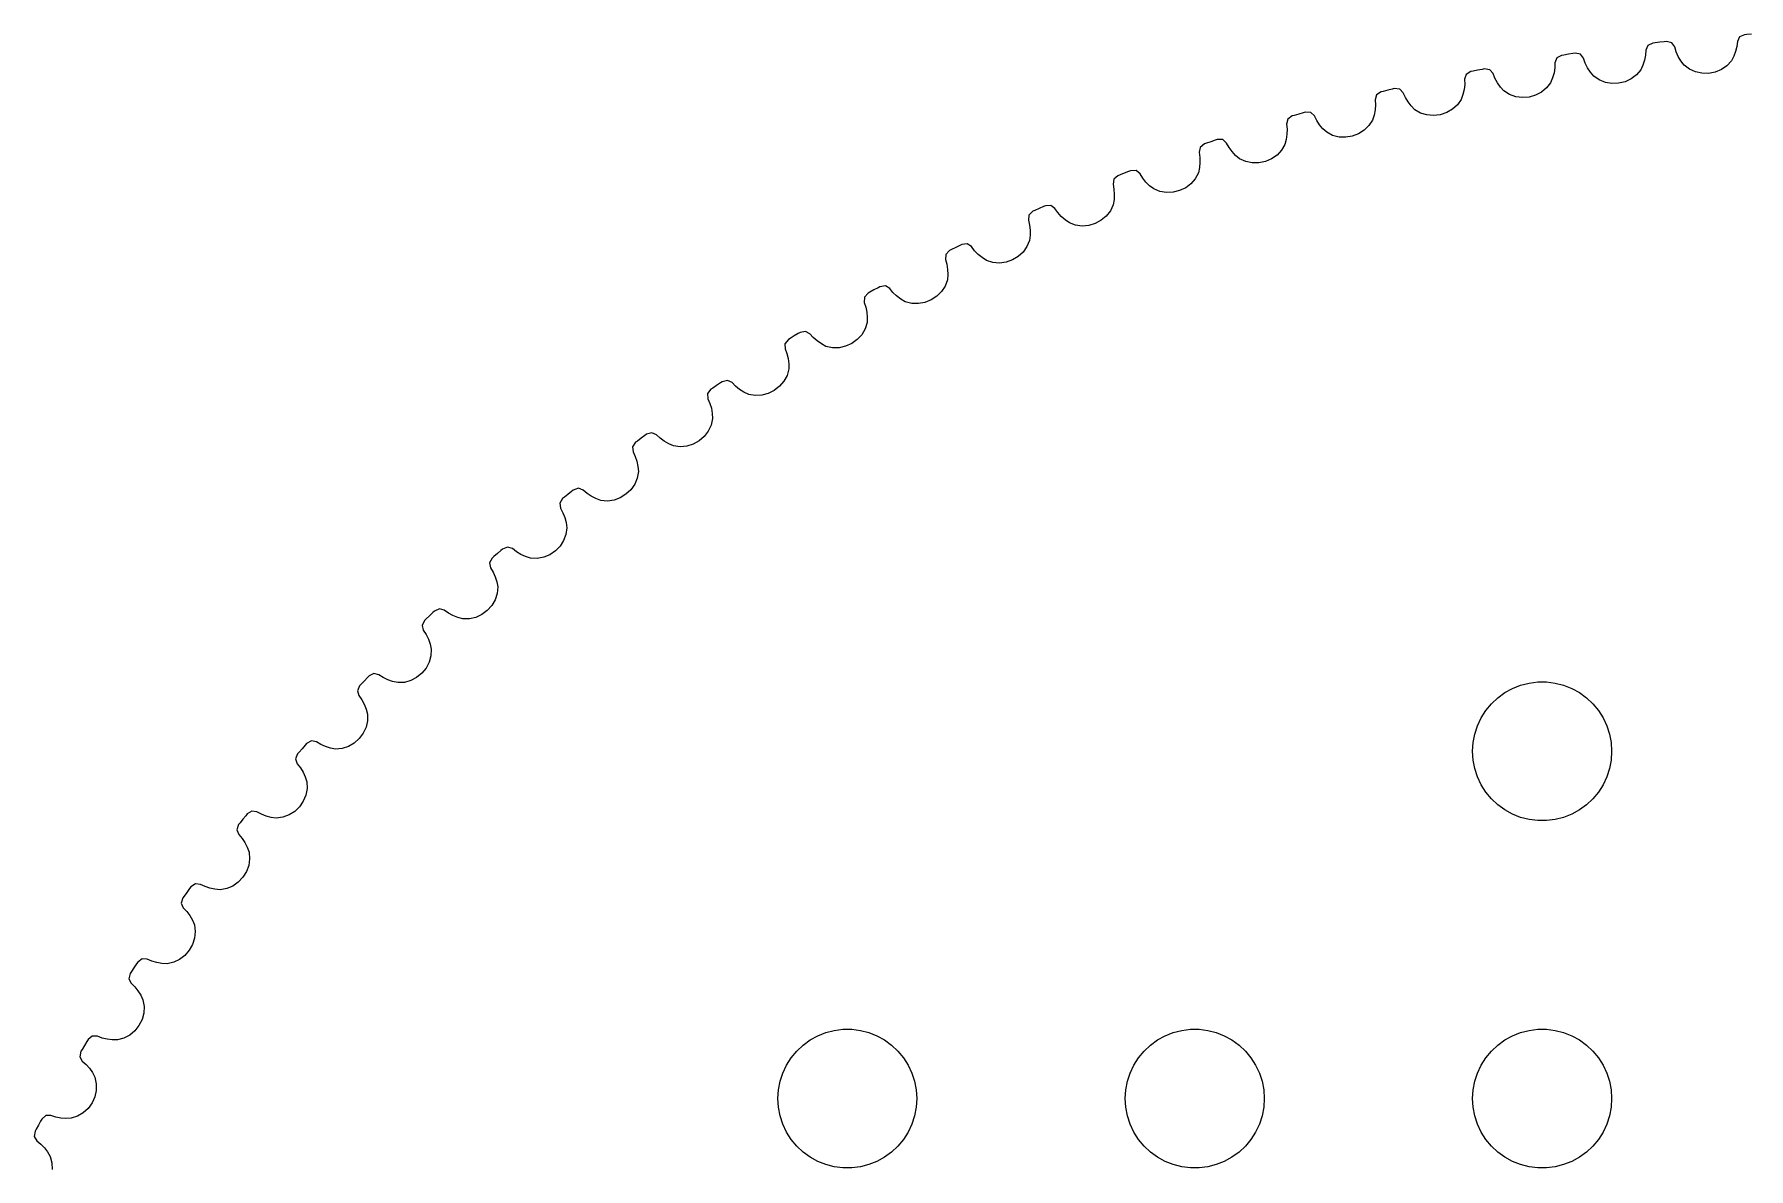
# Model space of a CAD drawing. Header units: metres. Extents: x -45.6 to 45.6, y -45.6 to 45.6.
# Drawn here: x -40.05 to -3.04, y 20.99 to 45.48 of the extents above; entities that cross this region are included whole.
import ezdxf

# ---------------------------------------------------------------- set-up
doc = ezdxf.new("R2010")
doc.units = ezdxf.units.M

msp = doc.modelspace()

# ---------------------------------------------------------------- linework, layer by layer
for p, q in [((-5.21538, 45.2439), (-5.25906, 45.144)), ((-5.10883, 45.2954), (-5.21538, 45.2439)), ((-5.06128, 45.3008), (-5.10883, 45.2954)), ((-4.96243, 45.3117), (-5.06128, 45.3008)), ((-4.86357, 45.3224), (-4.96243, 45.3117)), ((-4.81598, 45.3275), (-4.86357, 45.3224)), ((-4.70065, 45.3002), (-4.81598, 45.3275)), ((-4.63652, 45.2122), (-4.70065, 45.3002)), ((-4.60483, 45.1066), (-4.63652, 45.2122)), ((-3.29776, 45.221), (-3.32401, 45.1136)), ((-3.28491, 45.3304), (-3.29776, 45.221)), ((-3.23691, 45.4283), (-3.28491, 45.3304)), ((-3.1282, 45.4751), (-3.23691, 45.4283)), ((-3.08046, 45.4784), (-3.1282, 45.4751)), ((-2.98123, 45.485), (-3.08046, 45.4784)), ((-7.22322, 44.8716), (-7.22647, 44.7615)), ((-7.18393, 44.9733), (-7.22322, 44.8716)), ((-7.07971, 45.0294), (-7.18393, 44.9733)), ((-7.03244, 45.0369), (-7.07971, 45.0294)), ((-6.93417, 45.0521), (-7.03244, 45.0369)), ((-6.83588, 45.0671), (-6.93417, 45.0521)), ((-6.78856, 45.0742), (-6.83588, 45.0671)), ((-6.67215, 45.0521), (-6.78856, 45.0742)), ((-6.60425, 44.9669), (-6.67215, 45.0521)), ((-6.56796, 44.8628), (-6.60425, 44.9669)), ((-6.519, 44.7637), (-6.56796, 44.8628)), ((-5.3233, 44.8196), (-5.37062, 44.7166)), ((-5.28867, 44.9257), (-5.3233, 44.8196)), ((-5.26714, 45.0341), (-5.28867, 44.9257)), ((-5.25906, 45.144), (-5.26714, 45.0341)), ((-4.56023, 45.0055), (-4.60483, 45.1066)), ((-4.50343, 44.9094), (-4.56023, 45.0055)), ((-4.4351, 44.819), (-4.50343, 44.9094)), ((-4.32121, 44.7314), (-4.4351, 44.819)), ((-3.51196, 44.8022), (-3.62987, 44.7213)), ((-3.41499, 44.9082), (-3.51196, 44.8022)), ((-3.36324, 45.0091), (-3.41499, 44.9082)), ((-3.32401, 45.1136), (-3.36324, 45.0091)), ((-9.13879, 44.6171), (-9.17361, 44.5138)), ((-9.17361, 44.5138), (-9.17207, 44.4037)), ((-9.03714, 44.6778), (-9.13879, 44.6171)), ((-8.99023, 44.6873), (-9.03714, 44.6778)), ((-8.89272, 44.7068), (-8.99023, 44.6873)), ((-8.79517, 44.7261), (-8.89272, 44.7068)), ((-8.7482, 44.7352), (-8.79517, 44.7261)), ((-8.63095, 44.7182), (-8.7482, 44.7352)), ((-8.55939, 44.636), (-8.63095, 44.7182)), ((-8.5186, 44.5337), (-8.55939, 44.636)), ((-8.46536, 44.4368), (-8.5186, 44.5337)), ((-8.40041, 44.346), (-8.46536, 44.4368)), ((-7.31601, 44.4397), (-7.40337, 44.3257)), ((-7.27324, 44.5447), (-7.31601, 44.4397)), ((-7.24327, 44.6523), (-7.27324, 44.5447)), ((-7.22647, 44.7615), (-7.24327, 44.6523)), ((-6.45807, 44.6702), (-6.519, 44.7637)), ((-6.38586, 44.5829), (-6.45807, 44.6702)), ((-6.26825, 44.5004), (-6.38586, 44.5829)), ((-6.13562, 44.4469), (-6.26825, 44.5004)), ((-5.99385, 44.4224), (-6.13562, 44.4469)), ((-5.84891, 44.4269), (-5.99385, 44.4224)), ((-5.70773, 44.4601), (-5.84891, 44.4269)), ((-5.57713, 44.5204), (-5.70773, 44.4601)), ((-5.46286, 44.6064), (-5.57713, 44.5204)), ((-5.37062, 44.7166), (-5.46286, 44.6064)), ((-4.19102, 44.6722), (-4.32121, 44.7314)), ((-4.05048, 44.6416), (-4.19102, 44.6722)), ((-3.90547, 44.6398), (-4.05048, 44.6416)), ((-3.76299, 44.6667), (-3.90547, 44.6398)), ((-3.62987, 44.7213), (-3.76299, 44.6667)), ((-11.0763, 44.176), (-11.1066, 44.0713)), ((-11.1066, 44.0713), (-11.1002, 43.9613)), ((-10.9774, 44.241), (-11.0763, 44.176)), ((-10.9309, 44.2526), (-10.9774, 44.241)), ((-10.8343, 44.2763), (-10.9309, 44.2526)), ((-10.7377, 44.2999), (-10.8343, 44.2763)), ((-10.6912, 44.3111), (-10.7377, 44.2999)), ((-10.5733, 44.2991), (-10.6912, 44.3111)), ((-10.4982, 44.2202), (-10.5733, 44.2991)), ((-10.453, 44.1197), (-10.4982, 44.2202)), ((-10.3956, 44.0252), (-10.453, 44.1197)), ((-9.24748, 44.0783), (-9.32977, 43.9605)), ((-9.20934, 44.1851), (-9.24748, 44.0783)), ((-9.18408, 44.2938), (-9.20934, 44.1851)), ((-9.17207, 44.4037), (-9.18408, 44.2938)), ((-8.32446, 44.2619), (-8.40041, 44.346)), ((-8.20337, 44.1846), (-8.32446, 44.2619)), ((-8.06853, 44.1369), (-8.20337, 44.1846)), ((-7.92583, 44.1187), (-8.06853, 44.1369)), ((-7.78122, 44.1295), (-7.92583, 44.1187)), ((-7.64162, 44.1688), (-7.78122, 44.1295)), ((-7.51378, 44.2347), (-7.64162, 44.1688)), ((-7.40337, 44.3257), (-7.51378, 44.2347)), ((-12.8967, 43.7201), (-12.9927, 43.6509)), ((-12.8508, 43.7337), (-12.8967, 43.7201)), ((-12.7553, 43.7616), (-12.8508, 43.7337)), ((-12.6598, 43.7893), (-12.7553, 43.7616)), ((-12.6138, 43.8026), (-12.6598, 43.7893)), ((-12.4955, 43.7957), (-12.6138, 43.8026)), ((-12.4171, 43.7202), (-12.4955, 43.7957)), ((-12.3676, 43.6217), (-12.4171, 43.7202)), ((-11.1279, 43.7413), (-11.1613, 43.633)), ((-11.1074, 43.8511), (-11.1279, 43.7413)), ((-11.1002, 43.9613), (-11.1074, 43.8511)), ((-10.3268, 43.9374), (-10.3956, 44.0252)), ((-10.2472, 43.8567), (-10.3268, 43.9374)), ((-10.1229, 43.7847), (-10.2472, 43.8567)), ((-9.98607, 43.743), (-10.1229, 43.7847)), ((-9.84271, 43.731), (-9.98607, 43.743)), ((-9.69872, 43.7481), (-9.84271, 43.731)), ((-9.56096, 43.7934), (-9.69872, 43.7481)), ((-9.43611, 43.8649), (-9.56096, 43.7934)), ((-9.32977, 43.9605), (-9.43611, 43.8649)), ((-13.0096, 43.3248), (-13.0253, 43.2143)), ((-12.9927, 43.6509), (-13.0183, 43.5449)), ((-13.0183, 43.5449), (-13.0072, 43.4353)), ((-13.0072, 43.4353), (-13.0096, 43.3248)), ((-12.3061, 43.5299), (-12.3676, 43.6217)), ((-12.2334, 43.4451), (-12.3061, 43.5299)), ((-12.1505, 43.368), (-12.2334, 43.4451)), ((-12.0231, 43.3015), (-12.1505, 43.368)), ((-11.4621, 43.3347), (-11.5977, 43.2834)), ((-11.3405, 43.4115), (-11.4621, 43.3347)), ((-11.2384, 43.5117), (-11.3405, 43.4115)), ((-11.1613, 43.633), (-11.2384, 43.5117)), ((-14.8843, 43.0426), (-14.9053, 42.9356)), ((-14.9053, 42.9356), (-14.8895, 42.8266)), ((-14.7914, 43.116), (-14.8843, 43.0426)), ((-14.7462, 43.1315), (-14.7914, 43.116)), ((-14.6521, 43.1636), (-14.7462, 43.1315)), ((-14.5578, 43.1954), (-14.6521, 43.1636)), ((-14.5125, 43.2106), (-14.5578, 43.1954)), ((-14.394, 43.209), (-14.5125, 43.2106)), ((-14.3123, 43.1369), (-14.394, 43.209)), ((-14.2585, 43.0408), (-14.3123, 43.1369)), ((-14.1931, 42.9517), (-14.2585, 43.0408)), ((-14.1169, 42.8701), (-14.1931, 42.9517)), ((-13.1257, 42.9801), (-13.2233, 42.8756)), ((-13.054, 43.1046), (-13.1257, 42.9801)), ((-13.0253, 43.2143), (-13.054, 43.1046)), ((-11.8846, 43.2657), (-12.0231, 43.3015)), ((-11.7409, 43.26), (-11.8846, 43.2657)), ((-11.5977, 43.2834), (-11.7409, 43.26)), ((-14.8979, 42.605), (-14.9218, 42.4942)), ((-14.887, 42.7161), (-14.8979, 42.605)), ((-14.8895, 42.8266), (-14.887, 42.7161)), ((-14.0306, 42.7967), (-14.1169, 42.8701)), ((-13.9004, 42.7358), (-14.0306, 42.7967)), ((-13.7605, 42.7062), (-13.9004, 42.7358)), ((-13.6167, 42.7067), (-13.7605, 42.7062)), ((-13.4747, 42.7363), (-13.6167, 42.7067)), ((-13.3414, 42.7935), (-13.4747, 42.7363)), ((-13.2233, 42.8756), (-13.3414, 42.7935)), ((-16.7476, 42.3524), (-16.764, 42.2446)), ((-16.764, 42.2446), (-16.7433, 42.1364)), ((-16.6581, 42.4297), (-16.7476, 42.3524)), ((-16.6135, 42.4472), (-16.6581, 42.4297)), ((-16.5209, 42.4834), (-16.6135, 42.4472)), ((-16.4281, 42.5193), (-16.5209, 42.4834)), ((-16.3835, 42.5365), (-16.4281, 42.5193)), ((-16.265, 42.54), (-16.3835, 42.5365)), ((-16.1803, 42.4716), (-16.265, 42.54)), ((-16.1224, 42.3779), (-16.1803, 42.4716)), ((-16.0531, 42.2917), (-16.1224, 42.3779)), ((-15.9734, 42.2136), (-16.0531, 42.2917)), ((-15.884, 42.1439), (-15.9734, 42.2136)), ((-15.0809, 42.258), (-15.1954, 42.1708)), ((-14.988, 42.3667), (-15.0809, 42.258)), ((-14.9218, 42.4942), (-14.988, 42.3667)), ((-16.7421, 41.9146), (-16.7611, 41.8028)), ((-16.7433, 42.1364), (-16.7361, 42.0261)), ((-16.7361, 42.0261), (-16.7421, 41.9146)), ((-15.7513, 42.0888), (-15.884, 42.1439)), ((-15.6102, 42.0653), (-15.7513, 42.0888)), ((-15.4665, 42.0721), (-15.6102, 42.0653)), ((-15.326, 42.1079), (-15.4665, 42.0721)), ((-15.1954, 42.1708), (-15.326, 42.1079)), ((-18.5791, 41.5815), (-18.5907, 41.4732)), ((-18.5907, 41.4732), (-18.5654, 41.3659)), ((-18.493, 41.6627), (-18.5791, 41.5815)), ((-18.4492, 41.6821), (-18.493, 41.6627)), ((-18.3582, 41.7223), (-18.4492, 41.6821)), ((-18.2672, 41.7622), (-18.3582, 41.7223)), ((-18.2233, 41.7814), (-18.2672, 41.7622)), ((-18.1051, 41.7901), (-18.2233, 41.7814)), ((-18.0175, 41.7254), (-18.1051, 41.7901)), ((-17.9555, 41.6343), (-18.0175, 41.7254)), ((-17.8826, 41.5512), (-17.9555, 41.6343)), ((-17.7995, 41.4766), (-17.8826, 41.5512)), ((-17.7072, 41.411), (-17.7995, 41.4766)), ((-17.0204, 41.4679), (-17.1481, 41.3993)), ((-16.9098, 41.5599), (-17.0204, 41.4679)), ((-16.8217, 41.6726), (-16.9098, 41.5599)), ((-16.7611, 41.8028), (-16.8217, 41.6726)), ((-18.5544, 41.1445), (-18.5686, 41.032)), ((-18.5654, 41.3659), (-18.5533, 41.2561)), ((-18.5533, 41.2561), (-18.5544, 41.1445)), ((-17.5722, 41.3617), (-17.7072, 41.411)), ((-17.4303, 41.3444), (-17.5722, 41.3617)), ((-17.287, 41.3574), (-17.4303, 41.3444)), ((-17.1481, 41.3993), (-17.287, 41.3574)), ((-20.3752, 40.7316), (-20.3821, 40.6228)), ((-20.2927, 40.8164), (-20.3752, 40.7316)), ((-20.2498, 40.8377), (-20.2927, 40.8164)), ((-20.1607, 40.8818), (-20.2498, 40.8377)), ((-20.0714, 40.9257), (-20.1607, 40.8818)), ((-20.0284, 40.9467), (-20.0714, 40.9257)), ((-19.9108, 40.9606), (-20.0284, 40.9467)), ((-19.8204, 40.8997), (-19.9108, 40.9606)), ((-19.7545, 40.8114), (-19.8204, 40.8997)), ((-19.678, 40.7316), (-19.7545, 40.8114)), ((-19.5918, 40.6608), (-19.678, 40.7316)), ((-18.7065, 40.7828), (-18.813, 40.686)), ((-18.6234, 40.8992), (-18.7065, 40.7828)), ((-18.5686, 41.032), (-18.6234, 40.8992)), ((-20.3821, 40.6228), (-20.3521, 40.5168)), ((-20.3521, 40.5168), (-20.3352, 40.4075)), ((-20.3352, 40.4075), (-20.3315, 40.296)), ((-19.4966, 40.5992), (-19.5918, 40.6608)), ((-19.3597, 40.5558), (-19.4966, 40.5992)), ((-19.2171, 40.5447), (-19.3597, 40.5558)), ((-19.0745, 40.564), (-19.2171, 40.5447)), ((-18.9376, 40.6119), (-19.0745, 40.564)), ((-18.813, 40.686), (-18.9376, 40.6119)), ((-21.8375, 40.0112), (-21.9247, 39.9635)), ((-21.7955, 40.0341), (-21.8375, 40.0112)), ((-21.6785, 40.0531), (-21.7955, 40.0341)), ((-21.5855, 39.9963), (-21.6785, 40.0531)), ((-21.5159, 39.9109), (-21.5855, 39.9963)), ((-20.3897, 40.0479), (-20.4677, 39.928)), ((-20.3407, 40.183), (-20.3897, 40.0479)), ((-20.3315, 40.296), (-20.3407, 40.183)), ((-22.1325, 39.804), (-22.1346, 39.6951)), ((-22.1346, 39.6951), (-22.1, 39.5904)), ((-22.0537, 39.8924), (-22.1325, 39.804)), ((-22.0119, 39.9156), (-22.0537, 39.8924)), ((-21.9247, 39.9635), (-22.0119, 39.9156)), ((-21.436, 39.8345), (-21.5159, 39.9109)), ((-21.3467, 39.7675), (-21.436, 39.8345)), ((-21.249, 39.7101), (-21.3467, 39.7675)), ((-21.1103, 39.6728), (-21.249, 39.7101)), ((-20.9673, 39.6679), (-21.1103, 39.6728)), ((-20.8257, 39.6934), (-20.9673, 39.6679)), ((-20.6911, 39.7472), (-20.8257, 39.6934)), ((-20.5698, 39.8266), (-20.6911, 39.7472)), ((-20.4677, 39.928), (-20.5698, 39.8266)), ((-22.0741, 39.2574), (-22.1172, 39.1204)), ((-22.1, 39.5904), (-22.0784, 39.4821)), ((-22.0784, 39.4821), (-22.0698, 39.3708)), ((-22.0698, 39.3708), (-22.0741, 39.2574)), ((-23.7728, 38.8925), (-23.8476, 38.8007)), ((-23.732, 38.9174), (-23.7728, 38.8925)), ((-23.647, 38.9691), (-23.732, 38.9174)), ((-23.562, 39.0206), (-23.647, 38.9691)), ((-23.521, 39.0453), (-23.562, 39.0206)), ((-23.405, 39.0694), (-23.521, 39.0453)), ((-23.3096, 39.0167), (-23.405, 39.0694)), ((-23.2363, 38.9344), (-23.3096, 39.0167)), ((-23.1531, 38.8616), (-23.2363, 38.9344)), ((-22.2874, 38.8915), (-22.4051, 38.8068)), ((-22.1898, 38.9972), (-22.2874, 38.8915)), ((-22.1172, 39.1204), (-22.1898, 38.9972)), ((-23.8476, 38.8007), (-23.845, 38.6918)), ((-23.845, 38.6918), (-23.8059, 38.5888)), ((-23.8059, 38.5888), (-23.7796, 38.4814)), ((-23.061, 38.7985), (-23.1531, 38.8616)), ((-22.9609, 38.7455), (-23.061, 38.7985)), ((-22.8207, 38.7142), (-22.9609, 38.7455)), ((-22.6776, 38.7155), (-22.8207, 38.7142)), ((-22.5373, 38.7472), (-22.6776, 38.7155)), ((-22.4051, 38.8068), (-22.5373, 38.7472)), ((-23.7655, 38.2572), (-23.8025, 38.1184)), ((-23.7796, 38.4814), (-23.7661, 38.3706)), ((-23.7661, 38.3706), (-23.7655, 38.2572)), ((-25.4467, 37.8185), (-25.5174, 37.7236)), ((-25.407, 37.8452), (-25.4467, 37.8185)), ((-25.3243, 37.9006), (-25.407, 37.8452)), ((-25.2416, 37.9557), (-25.3243, 37.9006)), ((-25.2017, 37.9822), (-25.2416, 37.9557)), ((-25.0869, 38.0113), (-25.2017, 37.9822)), ((-24.9893, 37.9628), (-25.0869, 38.0113)), ((-24.9125, 37.8838), (-24.9893, 37.9628)), ((-24.8262, 37.8147), (-24.9125, 37.8838)), ((-24.7314, 37.7556), (-24.8262, 37.8147)), ((-24.6291, 37.707), (-24.7314, 37.7556)), ((-24.0765, 37.7926), (-24.206, 37.7272)), ((-23.9626, 37.8823), (-24.0765, 37.7926)), ((-23.8697, 37.9922), (-23.9626, 37.8823)), ((-23.8025, 38.1184), (-23.8697, 37.9922)), ((-25.5174, 37.7236), (-25.51, 37.6148)), ((-25.51, 37.6148), (-25.4664, 37.5136)), ((-25.4664, 37.5136), (-25.4355, 37.4076)), ((-25.4355, 37.4076), (-25.4172, 37.2974)), ((-24.4876, 37.6819), (-24.6291, 37.707)), ((-24.3448, 37.6895), (-24.4876, 37.6819)), ((-24.206, 37.7272), (-24.3448, 37.6895)), ((-25.4426, 37.0439), (-25.5042, 36.9148)), ((-25.4116, 37.1842), (-25.4426, 37.0439)), ((-25.4172, 37.2974), (-25.4116, 37.1842)), ((-27.0721, 36.6725), (-27.1386, 36.5746)), ((-27.0336, 36.701), (-27.0721, 36.6725)), ((-26.9534, 36.7599), (-27.0336, 36.701)), ((-26.8732, 36.8186), (-26.9534, 36.7599)), ((-26.8345, 36.8467), (-26.8732, 36.8186)), ((-26.721, 36.8808), (-26.8345, 36.8467)), ((-26.6214, 36.8366), (-26.721, 36.8808)), ((-26.5412, 36.7611), (-26.6214, 36.8366)), ((-26.452, 36.6958), (-26.5412, 36.7611)), ((-26.3548, 36.6409), (-26.452, 36.6958)), ((-25.7021, 36.7064), (-25.8286, 36.6355)), ((-25.5922, 36.801), (-25.7021, 36.7064)), ((-25.5042, 36.9148), (-25.5922, 36.801)), ((-27.1386, 36.5746), (-27.1265, 36.4663)), ((-27.1265, 36.4663), (-27.0785, 36.3671)), ((-27.0785, 36.3671), (-27.043, 36.2625)), ((-26.2504, 36.5968), (-26.3548, 36.6409)), ((-26.108, 36.5779), (-26.2504, 36.5968)), ((-25.9656, 36.5917), (-26.108, 36.5779)), ((-25.8286, 36.6355), (-25.9656, 36.5917)), ((-27.043, 36.2625), (-27.0199, 36.1533)), ((-27.0094, 36.0404), (-27.0342, 35.8988)), ((-27.0199, 36.1533), (-27.0094, 36.0404)), ((-28.5312, 35.5492), (-28.6087, 35.4868)), ((-28.4536, 35.6113), (-28.5312, 35.5492)), ((-28.4162, 35.6412), (-28.4536, 35.6113)), ((-28.3043, 35.6802), (-28.4162, 35.6412)), ((-28.2029, 35.6404), (-28.3043, 35.6802)), ((-28.1194, 35.5684), (-28.2029, 35.6404)), ((-28.0275, 35.507), (-28.1194, 35.5684)), ((-27.2788, 35.5504), (-27.402, 35.474)), ((-27.1731, 35.6497), (-27.2788, 35.5504)), ((-27.0901, 35.7672), (-27.1731, 35.6497)), ((-27.0342, 35.8988), (-27.0901, 35.7672)), ((-28.6459, 35.4568), (-28.7081, 35.356)), ((-28.7081, 35.356), (-28.6913, 35.2484)), ((-28.6913, 35.2484), (-28.6391, 35.1514)), ((-28.6087, 35.4868), (-28.6459, 35.4568)), ((-27.928, 35.4565), (-28.0275, 35.507)), ((-27.8218, 35.417), (-27.928, 35.4565)), ((-27.6786, 35.4043), (-27.8218, 35.417)), ((-27.537, 35.4243), (-27.6786, 35.4043)), ((-27.402, 35.474), (-27.537, 35.4243)), ((-28.6391, 35.1514), (-28.599, 35.0484)), ((-28.599, 35.0484), (-28.5712, 34.9403)), ((-28.5557, 34.8279), (-28.5743, 34.6855)), ((-28.5712, 34.9403), (-28.5557, 34.8279)), ((-28.7022, 34.4305), (-28.8035, 34.3267)), ((-28.6245, 34.5515), (-28.7022, 34.4305)), ((-28.5743, 34.6855), (-28.6245, 34.5515)), ((-30.1653, 34.1735), (-30.223, 34.0702)), ((-30.223, 34.0702), (-30.2015, 33.9633)), ((-30.1294, 34.2052), (-30.1653, 34.1735)), ((-30.0547, 34.2708), (-30.1294, 34.2052)), ((-29.9799, 34.3363), (-30.0547, 34.2708)), ((-29.9438, 34.3678), (-29.9799, 34.3363)), ((-29.8337, 34.4116), (-29.9438, 34.3678)), ((-29.7307, 34.3762), (-29.8337, 34.4116)), ((-29.6441, 34.308), (-29.7307, 34.3762)), ((-29.5496, 34.2507), (-29.6441, 34.308)), ((-29.448, 34.2045), (-29.5496, 34.2507)), ((-29.3401, 34.1697), (-29.448, 34.2045)), ((-29.1966, 34.1633), (-29.3401, 34.1697)), ((-29.056, 34.1894), (-29.1966, 34.1633)), ((-28.9233, 34.245), (-29.056, 34.1894)), ((-28.8035, 34.3267), (-28.9233, 34.245)), ((-30.2015, 33.9633), (-30.1451, 33.8687)), ((-30.1451, 33.8687), (-30.1006, 33.7675)), ((-30.1006, 33.7675), (-30.0681, 33.6607)), ((-30.0601, 33.4061), (-30.1044, 33.2701)), ((-30.0681, 33.6607), (-30.0477, 33.5492)), ((-30.0477, 33.5492), (-30.0601, 33.4061)), ((-31.4491, 32.9959), (-31.521, 32.9272)), ((-31.4144, 33.0289), (-31.4491, 32.9959)), ((-31.3063, 33.0775), (-31.4144, 33.0289)), ((-31.2018, 33.0467), (-31.3063, 33.0775)), ((-31.1124, 32.9823), (-31.2018, 33.0467)), ((-31.0155, 32.9292), (-31.1124, 32.9823)), ((-30.3895, 32.9508), (-30.5197, 32.8895)), ((-30.2734, 33.0376), (-30.3895, 32.9508)), ((-30.1768, 33.1457), (-30.2734, 33.0376)), ((-30.1044, 33.2701), (-30.1768, 33.1457)), ((-31.6272, 32.8252), (-31.6804, 32.7194)), ((-31.6804, 32.7194), (-31.6542, 32.6136)), ((-31.6542, 32.6136), (-31.5937, 32.5215)), ((-31.5927, 32.8584), (-31.6272, 32.8252)), ((-31.521, 32.9272), (-31.5927, 32.8584)), ((-30.9119, 32.8875), (-31.0155, 32.9292)), ((-30.8027, 32.8574), (-30.9119, 32.8875)), ((-30.659, 32.8572), (-30.8027, 32.8574)), ((-30.5197, 32.8895), (-30.659, 32.8572)), ((-31.5937, 32.5215), (-31.5448, 32.4224)), ((-31.5448, 32.4224), (-31.5077, 32.3172)), ((-31.5077, 32.3172), (-31.4825, 32.2066)), ((-31.4825, 32.2066), (-31.4886, 32.063)), ((-31.5269, 31.9252), (-31.5938, 31.7979)), ((-31.4886, 32.063), (-31.5269, 31.9252)), ((-32.9272, 31.521), (-32.9959, 31.4491)), ((-32.8584, 31.5927), (-32.9272, 31.521)), ((-32.8252, 31.6272), (-32.8584, 31.5927)), ((-32.7193, 31.6805), (-32.8252, 31.6272)), ((-32.6136, 31.6542), (-32.7193, 31.6805)), ((-32.5215, 31.5938), (-32.6136, 31.6542)), ((-32.4223, 31.5449), (-32.5215, 31.5938)), ((-32.317, 31.5078), (-32.4223, 31.5449)), ((-32.2066, 31.4825), (-32.317, 31.5078)), ((-32.063, 31.4886), (-32.2066, 31.4825)), ((-31.9252, 31.5269), (-32.063, 31.4886)), ((-31.7979, 31.5938), (-31.9252, 31.5269)), ((-31.6857, 31.6857), (-31.7979, 31.5938)), ((-31.5938, 31.7979), (-31.6857, 31.6857)), ((-7.96352, 31.4266), (-7.78107, 31.4734)), ((-7.78107, 31.4734), (-7.59418, 31.497)), ((-7.59418, 31.497), (-7.40581, 31.497)), ((-7.40581, 31.497), (-7.21892, 31.4734)), ((-7.21892, 31.4734), (-7.03647, 31.4266)), ((-33.0289, 31.4144), (-33.0774, 31.3064)), ((-33.0774, 31.3064), (-33.0467, 31.2018)), ((-33.0467, 31.2018), (-32.9822, 31.1125)), ((-32.9959, 31.4491), (-33.0289, 31.4144)), ((-32.9822, 31.1125), (-32.9291, 31.0156)), ((-8.59344, 31.0268), (-8.45613, 31.1558)), ((-8.45613, 31.1558), (-8.30373, 31.2665)), ((-8.30373, 31.2665), (-8.13866, 31.3572)), ((-8.13866, 31.3572), (-7.96352, 31.4266)), ((-7.03647, 31.4266), (-6.86133, 31.3572)), ((-6.86133, 31.3572), (-6.69626, 31.2665)), ((-6.69626, 31.2665), (-6.54385, 31.1558)), ((-6.54385, 31.1558), (-6.40654, 31.0268)), ((-32.9291, 31.0156), (-32.8874, 30.912)), ((-32.8874, 30.912), (-32.8574, 30.8027)), ((-32.8574, 30.8027), (-32.8572, 30.659)), ((-8.89465, 30.5522), (-8.81445, 30.7226)), ((-8.81445, 30.7226), (-8.71352, 30.8817)), ((-8.71352, 30.8817), (-8.59344, 31.0268)), ((-6.40654, 31.0268), (-6.28647, 30.8817)), ((-6.28647, 30.8817), (-6.18553, 30.7226)), ((-6.18553, 30.7226), (-6.10533, 30.5522)), ((-32.9508, 30.3895), (-33.0376, 30.2734)), ((-32.8895, 30.5197), (-32.9508, 30.3895)), ((-32.8572, 30.659), (-32.8895, 30.5197)), ((-8.98816, 30.188), (-8.95287, 30.373)), ((-8.95287, 30.373), (-8.89465, 30.5522)), ((-6.10533, 30.5522), (-6.04712, 30.373)), ((-6.04712, 30.373), (-6.01183, 30.188)), ((-34.2708, 30.0547), (-34.3363, 29.9799)), ((-34.2052, 30.1294), (-34.2708, 30.0547)), ((-34.1735, 30.1653), (-34.2052, 30.1294)), ((-34.0701, 30.2231), (-34.1735, 30.1653)), ((-33.9633, 30.2015), (-34.0701, 30.2231)), ((-33.8686, 30.1451), (-33.9633, 30.2015)), ((-33.7674, 30.1007), (-33.8686, 30.1451)), ((-33.6606, 30.0682), (-33.7674, 30.1007)), ((-33.5492, 30.0477), (-33.6606, 30.0682)), ((-33.4061, 30.0601), (-33.5492, 30.0477)), ((-33.2701, 30.1044), (-33.4061, 30.0601)), ((-33.1457, 30.1768), (-33.2701, 30.1044)), ((-33.0376, 30.2734), (-33.1457, 30.1768)), ((-9, 30), (-8.98816, 30.188)), ((-8.98816, 29.812), (-9, 30)), ((-6.01183, 30.188), (-6, 30)), ((-6, 30), (-6.01183, 29.812)), ((-34.3678, 29.9438), (-34.4115, 29.8338)), ((-34.4115, 29.8338), (-34.3762, 29.7307)), ((-34.3762, 29.7307), (-34.3079, 29.6442)), ((-34.3363, 29.9799), (-34.3678, 29.9438)), ((-34.3079, 29.6442), (-34.2506, 29.5497)), ((-8.95287, 29.627), (-8.98816, 29.812)), ((-8.89465, 29.4478), (-8.95287, 29.627)), ((-6.04712, 29.627), (-6.10533, 29.4478)), ((-6.01183, 29.812), (-6.04712, 29.627)), ((-34.2506, 29.5497), (-34.2044, 29.4481)), ((-34.2044, 29.4481), (-34.1697, 29.3401)), ((-34.1697, 29.3401), (-34.1633, 29.1966)), ((-8.81445, 29.2774), (-8.89465, 29.4478)), ((-8.71352, 29.1183), (-8.81445, 29.2774)), ((-6.18553, 29.2774), (-6.28647, 29.1183)), ((-6.10533, 29.4478), (-6.18553, 29.2774)), ((-34.245, 28.9233), (-34.3267, 28.8035)), ((-34.1894, 29.056), (-34.245, 28.9233)), ((-34.1633, 29.1966), (-34.1894, 29.056)), ((-8.59344, 28.9732), (-8.71352, 29.1183)), ((-8.45613, 28.8442), (-8.59344, 28.9732)), ((-6.40654, 28.9732), (-6.54385, 28.8442)), ((-6.28647, 29.1183), (-6.40654, 28.9732)), ((-35.5492, 28.5312), (-35.6113, 28.4536)), ((-35.4868, 28.6087), (-35.5492, 28.5312)), ((-35.4568, 28.6459), (-35.4868, 28.6087)), ((-35.356, 28.7082), (-35.4568, 28.6459)), ((-35.2484, 28.6913), (-35.356, 28.7082)), ((-35.1513, 28.6391), (-35.2484, 28.6913)), ((-35.0483, 28.5991), (-35.1513, 28.6391)), ((-34.9401, 28.5713), (-35.0483, 28.5991)), ((-34.8279, 28.5557), (-34.9401, 28.5713)), ((-34.6855, 28.5743), (-34.8279, 28.5557)), ((-34.5515, 28.6245), (-34.6855, 28.5743)), ((-34.4305, 28.7022), (-34.5515, 28.6245)), ((-34.3267, 28.8035), (-34.4305, 28.7022)), ((-8.30373, 28.7335), (-8.45613, 28.8442)), ((-8.13866, 28.6427), (-8.30373, 28.7335)), ((-7.96352, 28.5734), (-8.13866, 28.6427)), ((-7.78107, 28.5266), (-7.96352, 28.5734)), ((-7.59418, 28.503), (-7.78107, 28.5266)), ((-7.40581, 28.503), (-7.59418, 28.503)), ((-7.21892, 28.5266), (-7.40581, 28.503)), ((-7.03647, 28.5734), (-7.21892, 28.5266)), ((-6.86133, 28.6427), (-7.03647, 28.5734)), ((-6.69626, 28.7335), (-6.86133, 28.6427)), ((-6.54385, 28.8442), (-6.69626, 28.7335)), ((-35.6412, 28.4162), (-35.6801, 28.3044)), ((-35.6801, 28.3044), (-35.6404, 28.2029)), ((-35.6113, 28.4536), (-35.6412, 28.4162)), ((-35.6404, 28.2029), (-35.5683, 28.1195)), ((-35.5683, 28.1195), (-35.5069, 28.0276)), ((-35.5069, 28.0276), (-35.4564, 27.9281)), ((-35.4564, 27.9281), (-35.417, 27.8218)), ((-35.417, 27.8218), (-35.4043, 27.6786)), ((-35.474, 27.402), (-35.5504, 27.2788)), ((-35.4243, 27.537), (-35.474, 27.402)), ((-35.4043, 27.6786), (-35.4243, 27.537)), ((-36.701, 27.0336), (-36.7599, 26.9534)), ((-36.6725, 27.0721), (-36.701, 27.0336)), ((-36.5746, 27.1387), (-36.6725, 27.0721)), ((-36.4663, 27.1265), (-36.5746, 27.1387)), ((-36.3671, 27.0786), (-36.4663, 27.1265)), ((-36.2624, 27.0431), (-36.3671, 27.0786)), ((-36.1532, 27.0201), (-36.2624, 27.0431)), ((-36.0404, 27.0094), (-36.1532, 27.0201)), ((-35.8988, 27.0342), (-36.0404, 27.0094)), ((-35.7672, 27.0901), (-35.8988, 27.0342)), ((-35.6497, 27.1731), (-35.7672, 27.0901)), ((-35.5504, 27.2788), (-35.6497, 27.1731)), ((-36.8467, 26.8345), (-36.8807, 26.7211)), ((-36.8807, 26.7211), (-36.8366, 26.6214)), ((-36.8186, 26.8732), (-36.8467, 26.8345)), ((-36.7599, 26.9534), (-36.8186, 26.8732)), ((-36.8366, 26.6214), (-36.761, 26.5413)), ((-36.761, 26.5413), (-36.6957, 26.4521)), ((-36.6957, 26.4521), (-36.6409, 26.3549)), ((-36.6409, 26.3549), (-36.5968, 26.2504)), ((-36.5917, 25.9656), (-36.6355, 25.8286)), ((-36.5968, 26.2504), (-36.5779, 26.108)), ((-36.5779, 26.108), (-36.5917, 25.9656)), ((-36.801, 25.5922), (-36.9148, 25.5042)), ((-36.7064, 25.7021), (-36.801, 25.5922)), ((-36.6355, 25.8286), (-36.7064, 25.7021)), ((-37.9822, 25.2017), (-38.0112, 25.087)), ((-37.9557, 25.2416), (-37.9822, 25.2017)), ((-37.9006, 25.3243), (-37.9557, 25.2416)), ((-37.8452, 25.407), (-37.9006, 25.3243)), ((-37.8185, 25.4467), (-37.8452, 25.407)), ((-37.7235, 25.5175), (-37.8185, 25.4467)), ((-37.6148, 25.51), (-37.7235, 25.5175)), ((-37.5136, 25.4665), (-37.6148, 25.51)), ((-37.4075, 25.4356), (-37.5136, 25.4665)), ((-37.2973, 25.4174), (-37.4075, 25.4356)), ((-37.1842, 25.4116), (-37.2973, 25.4174)), ((-37.0439, 25.4426), (-37.1842, 25.4116)), ((-36.9148, 25.5042), (-37.0439, 25.4426)), ((-38.0112, 25.087), (-37.9628, 24.9893)), ((-37.9628, 24.9893), (-37.8838, 24.9125)), ((-37.8838, 24.9125), (-37.8146, 24.8263)), ((-37.8146, 24.8263), (-37.7556, 24.7316)), ((-37.7556, 24.7316), (-37.707, 24.6291)), ((-37.707, 24.6291), (-37.6819, 24.4876)), ((-37.6819, 24.4876), (-37.6895, 24.3448)), ((-37.7926, 24.0765), (-37.8823, 23.9626)), ((-37.7272, 24.206), (-37.7926, 24.0765)), ((-37.6895, 24.3448), (-37.7272, 24.206)), ((-38.9174, 23.732), (-38.9691, 23.647)), ((-38.8925, 23.7728), (-38.9174, 23.732)), ((-38.8007, 23.8477), (-38.8925, 23.7728)), ((-38.6918, 23.845), (-38.8007, 23.8477)), ((-38.5887, 23.8059), (-38.6918, 23.845)), ((-38.4814, 23.7797), (-38.5887, 23.8059)), ((-38.3705, 23.7663), (-38.4814, 23.7797)), ((-38.2572, 23.7655), (-38.3705, 23.7663)), ((-38.1184, 23.8025), (-38.2572, 23.7655)), ((-37.9922, 23.8697), (-38.1184, 23.8025)), ((-37.8823, 23.9626), (-37.9922, 23.8697)), ((-23.4561, 23.6558), (-23.3037, 23.7665)), ((-23.3037, 23.7665), (-23.1387, 23.8572)), ((-23.1387, 23.8572), (-22.9635, 23.9266)), ((-22.9635, 23.9266), (-22.7811, 23.9734)), ((-22.7811, 23.9734), (-22.5942, 23.997)), ((-22.5942, 23.997), (-22.4058, 23.997)), ((-22.4058, 23.997), (-22.2189, 23.9734)), ((-22.2189, 23.9734), (-22.0365, 23.9266)), ((-22.0365, 23.9266), (-21.8613, 23.8572)), ((-21.8613, 23.8572), (-21.6963, 23.7665)), ((-21.6963, 23.7665), (-21.5439, 23.6558)), ((-15.9561, 23.6558), (-15.8037, 23.7665)), ((-15.8037, 23.7665), (-15.6387, 23.8572)), ((-15.6387, 23.8572), (-15.4635, 23.9266)), ((-15.4635, 23.9266), (-15.2811, 23.9734)), ((-15.2811, 23.9734), (-15.0942, 23.997)), ((-15.0942, 23.997), (-14.9058, 23.997)), ((-14.9058, 23.997), (-14.7189, 23.9734)), ((-14.7189, 23.9734), (-14.5365, 23.9266)), ((-14.5365, 23.9266), (-14.3613, 23.8572)), ((-14.3613, 23.8572), (-14.1963, 23.7665)), ((-14.1963, 23.7665), (-14.0439, 23.6558)), ((-8.45613, 23.6558), (-8.30373, 23.7665)), ((-8.30373, 23.7665), (-8.13866, 23.8572)), ((-8.13866, 23.8572), (-7.96352, 23.9266)), ((-7.96352, 23.9266), (-7.78107, 23.9734)), ((-7.78107, 23.9734), (-7.59418, 23.997)), ((-7.59418, 23.997), (-7.40581, 23.997)), ((-7.40581, 23.997), (-7.21892, 23.9734)), ((-7.21892, 23.9734), (-7.03647, 23.9266)), ((-7.03647, 23.9266), (-6.86133, 23.8572)), ((-6.86133, 23.8572), (-6.69626, 23.7665)), ((-6.69626, 23.7665), (-6.54385, 23.6558)), ((-39.0453, 23.521), (-39.0693, 23.4051)), ((-39.0693, 23.4051), (-39.0167, 23.3096)), ((-39.0206, 23.562), (-39.0453, 23.521)), ((-38.9691, 23.647), (-39.0206, 23.562)), ((-23.8145, 23.2226), (-23.7135, 23.3817)), ((-23.7135, 23.3817), (-23.5934, 23.5268)), ((-23.5934, 23.5268), (-23.4561, 23.6558)), ((-21.5439, 23.6558), (-21.4065, 23.5268)), ((-21.4065, 23.5268), (-21.2865, 23.3817)), ((-21.2865, 23.3817), (-21.1855, 23.2226)), ((-16.3145, 23.2226), (-16.2135, 23.3817)), ((-16.2135, 23.3817), (-16.0934, 23.5268)), ((-16.0934, 23.5268), (-15.9561, 23.6558)), ((-14.0439, 23.6558), (-13.9065, 23.5268)), ((-13.9065, 23.5268), (-13.7865, 23.3817)), ((-13.7865, 23.3817), (-13.6855, 23.2226)), ((-8.81445, 23.2226), (-8.71352, 23.3817)), ((-8.71352, 23.3817), (-8.59344, 23.5268)), ((-8.59344, 23.5268), (-8.45613, 23.6558)), ((-6.54385, 23.6558), (-6.40654, 23.5268)), ((-6.40654, 23.5268), (-6.28647, 23.3817)), ((-6.28647, 23.3817), (-6.18553, 23.2226)), ((-39.0167, 23.3096), (-38.9344, 23.2363)), ((-38.9344, 23.2363), (-38.8615, 23.1533)), ((-38.8615, 23.1533), (-38.7984, 23.0612)), ((-38.7984, 23.0612), (-38.7455, 22.9609)), ((-38.7455, 22.9609), (-38.7142, 22.8207)), ((-23.9529, 22.873), (-23.8947, 23.0522)), ((-23.8947, 23.0522), (-23.8145, 23.2226)), ((-21.1855, 23.2226), (-21.1053, 23.0522)), ((-21.1053, 23.0522), (-21.0471, 22.873)), ((-16.4529, 22.873), (-16.3947, 23.0522)), ((-16.3947, 23.0522), (-16.3145, 23.2226)), ((-13.6855, 23.2226), (-13.6053, 23.0522)), ((-13.6053, 23.0522), (-13.5471, 22.873)), ((-8.95287, 22.873), (-8.89465, 23.0522)), ((-8.89465, 23.0522), (-8.81445, 23.2226)), ((-6.18553, 23.2226), (-6.10533, 23.0522)), ((-6.10533, 23.0522), (-6.04712, 22.873)), ((-38.7155, 22.6776), (-38.7472, 22.5373)), ((-38.7142, 22.8207), (-38.7155, 22.6776)), ((-24, 22.5), (-23.9882, 22.688)), ((-23.9882, 22.688), (-23.9529, 22.873)), ((-21.0471, 22.873), (-21.0118, 22.688)), ((-21.0118, 22.688), (-21, 22.5)), ((-16.5, 22.5), (-16.4882, 22.688)), ((-16.4882, 22.688), (-16.4529, 22.873)), ((-13.5471, 22.873), (-13.5118, 22.688)), ((-13.5118, 22.688), (-13.5, 22.5)), ((-9, 22.5), (-8.98816, 22.688)), ((-8.98816, 22.688), (-8.95287, 22.873)), ((-6.04712, 22.873), (-6.01183, 22.688)), ((-6.01183, 22.688), (-6, 22.5)), ((-38.8915, 22.2874), (-38.9972, 22.1898)), ((-38.8068, 22.4051), (-38.8915, 22.2874)), ((-38.7472, 22.5373), (-38.8068, 22.4051)), ((-23.9882, 22.312), (-24, 22.5)), ((-23.9529, 22.127), (-23.9882, 22.312)), ((-21.0118, 22.312), (-21.0471, 22.127)), ((-21, 22.5), (-21.0118, 22.312)), ((-16.4882, 22.312), (-16.5, 22.5)), ((-16.4529, 22.127), (-16.4882, 22.312)), ((-13.5118, 22.312), (-13.5471, 22.127)), ((-13.5, 22.5), (-13.5118, 22.312)), ((-8.98816, 22.312), (-9, 22.5)), ((-8.95287, 22.127), (-8.98816, 22.312)), ((-6.01183, 22.312), (-6.04712, 22.127)), ((-6, 22.5), (-6.01183, 22.312)), ((-39.9635, 21.9247), (-40.0112, 21.8375)), ((-39.9156, 22.0119), (-39.9635, 21.9247)), ((-39.8924, 22.0537), (-39.9156, 22.0119)), ((-39.804, 22.1326), (-39.8924, 22.0537)), ((-39.6951, 22.1346), (-39.804, 22.1326)), ((-39.5904, 22.1001), (-39.6951, 22.1346)), ((-39.482, 22.0786), (-39.5904, 22.1001)), ((-39.3707, 22.07), (-39.482, 22.0786)), ((-39.2574, 22.0741), (-39.3707, 22.07)), ((-39.1204, 22.1172), (-39.2574, 22.0741)), ((-38.9972, 22.1898), (-39.1204, 22.1172)), ((-23.8947, 21.9478), (-23.9529, 22.127)), ((-23.8145, 21.7774), (-23.8947, 21.9478)), ((-21.1053, 21.9478), (-21.1855, 21.7774)), ((-21.0471, 22.127), (-21.1053, 21.9478)), ((-16.3947, 21.9478), (-16.4529, 22.127)), ((-16.3145, 21.7774), (-16.3947, 21.9478)), ((-13.6053, 21.9478), (-13.6855, 21.7774)), ((-13.5471, 22.127), (-13.6053, 21.9478)), ((-8.89465, 21.9478), (-8.95287, 22.127)), ((-8.81445, 21.7774), (-8.89465, 21.9478)), ((-6.10533, 21.9478), (-6.18553, 21.7774)), ((-6.04712, 22.127), (-6.10533, 21.9478)), ((-40.0341, 21.7955), (-40.053, 21.6786)), ((-40.053, 21.6786), (-39.9963, 21.5855)), ((-40.0112, 21.8375), (-40.0341, 21.7955)), ((-39.9963, 21.5855), (-39.9109, 21.5159)), ((-39.9109, 21.5159), (-39.8345, 21.4361)), ((-23.7135, 21.6183), (-23.8145, 21.7774)), ((-23.5934, 21.4732), (-23.7135, 21.6183)), ((-23.4561, 21.3442), (-23.5934, 21.4732)), ((-21.4065, 21.4732), (-21.5439, 21.3442)), ((-21.2865, 21.6183), (-21.4065, 21.4732)), ((-21.1855, 21.7774), (-21.2865, 21.6183)), ((-16.2135, 21.6183), (-16.3145, 21.7774)), ((-16.0934, 21.4732), (-16.2135, 21.6183)), ((-15.9561, 21.3442), (-16.0934, 21.4732)), ((-13.9065, 21.4732), (-14.0439, 21.3442)), ((-13.7865, 21.6183), (-13.9065, 21.4732)), ((-13.6855, 21.7774), (-13.7865, 21.6183)), ((-8.71352, 21.6183), (-8.81445, 21.7774)), ((-8.59344, 21.4732), (-8.71352, 21.6183)), ((-8.45613, 21.3442), (-8.59344, 21.4732)), ((-6.40654, 21.4732), (-6.54385, 21.3442)), ((-6.28647, 21.6183), (-6.40654, 21.4732)), ((-6.18553, 21.7774), (-6.28647, 21.6183)), ((-39.8345, 21.4361), (-39.7674, 21.3469)), ((-39.7674, 21.3469), (-39.7101, 21.249)), ((-39.7101, 21.249), (-39.6728, 21.1103)), ((-39.6728, 21.1103), (-39.6679, 20.9673)), ((-23.3037, 21.2335), (-23.4561, 21.3442)), ((-23.1387, 21.1427), (-23.3037, 21.2335)), ((-22.9635, 21.0734), (-23.1387, 21.1427)), ((-21.8613, 21.1427), (-22.0365, 21.0734)), ((-21.6963, 21.2335), (-21.8613, 21.1427)), ((-21.5439, 21.3442), (-21.6963, 21.2335)), ((-15.8037, 21.2335), (-15.9561, 21.3442)), ((-15.6387, 21.1427), (-15.8037, 21.2335)), ((-15.4635, 21.0734), (-15.6387, 21.1427)), ((-14.3613, 21.1427), (-14.5365, 21.0734)), ((-14.1963, 21.2335), (-14.3613, 21.1427)), ((-14.0439, 21.3442), (-14.1963, 21.2335)), ((-8.30373, 21.2335), (-8.45613, 21.3442)), ((-8.13866, 21.1427), (-8.30373, 21.2335)), ((-7.96352, 21.0734), (-8.13866, 21.1427)), ((-6.86133, 21.1427), (-7.03647, 21.0734)), ((-6.69626, 21.2335), (-6.86133, 21.1427)), ((-6.54385, 21.3442), (-6.69626, 21.2335)), ((-22.7811, 21.0266), (-22.9635, 21.0734)), ((-22.5942, 21.003), (-22.7811, 21.0266)), ((-22.4058, 21.003), (-22.5942, 21.003)), ((-22.2189, 21.0266), (-22.4058, 21.003)), ((-22.0365, 21.0734), (-22.2189, 21.0266)), ((-15.2811, 21.0266), (-15.4635, 21.0734)), ((-15.0942, 21.003), (-15.2811, 21.0266)), ((-14.9058, 21.003), (-15.0942, 21.003)), ((-14.7189, 21.0266), (-14.9058, 21.003)), ((-14.5365, 21.0734), (-14.7189, 21.0266)), ((-7.78107, 21.0266), (-7.96352, 21.0734)), ((-7.59418, 21.003), (-7.78107, 21.0266)), ((-7.40581, 21.003), (-7.59418, 21.003)), ((-7.21892, 21.0266), (-7.40581, 21.003)), ((-7.03647, 21.0734), (-7.21892, 21.0266))]:
    msp.add_line(p, q)

doc.saveas('drawing.dxf')
